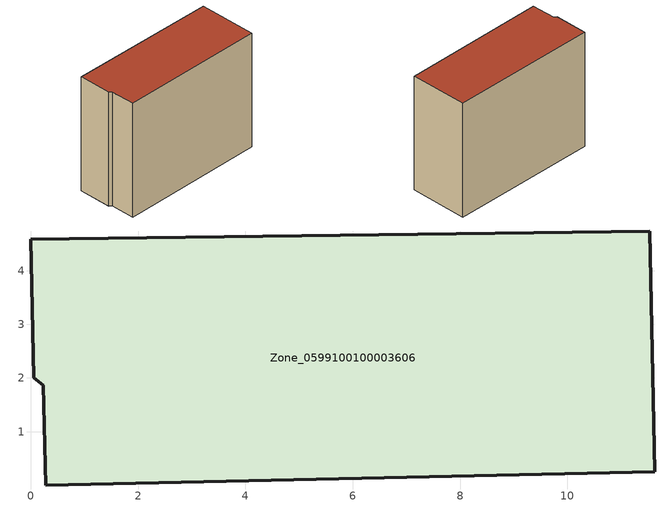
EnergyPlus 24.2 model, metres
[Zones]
Zone_0599100100003606
 floor ground (C_G): 0.28,0.01 0.23,1.87 0.05,2 0,4.58 11.54,4.74 11.63,0.25 z0
 wall outside (C_F): 11.63,0.25 11.54,4.74 0,4.58 0.05,2 0.23,1.87 0.28,0.01 11.63,0.25 z0:9.2
 roof outside (C_R): 0.23,1.87 0.28,0.01 11.63,0.25 11.54,4.74 0,4.58 0.05,2 z9.2
[BUILDING]
Pand.0599100100003606: North Axis=0; Terrain=City; Loads Convergence Tolerance Value=0.04; Temperature Convergence Tolerance Value=0.4; Solar Distribution=FullExterior; Maximum Number of Warmup Days=25; Minimum Number of Warmup Days=1
[Site:Location]
Rotterdam.The.Hague.AP_ZH_NLD Design_Conditions: Latitude=51.96; Longitude=4.45; Time Zone=1; Elevation=-4.5
[SITE:GROUNDTEMPERATURE:BUILDINGSURFACE]
18, 18, 18, 18, 18, 18, 18, 18, 18, 18, 18, 18
[MATERIAL] Thermal Absorptance=0.9; Solar Absorptance=0.7; Visible Absorptance=0.7
Name | Roughness | Thickness | Conductivity | Density | Specific Heat
G.TI.1946 | MediumSmooth | 0.15 | 1 | 540 | 1210
F.TI.1946 | Rough | 0.3 | 0.857143 | 1920 | 840
R.TI.1946 | MediumRough | 0.2 | 0.1 | 1500 | 1000
[CONSTRUCTION]
C_G: G.TI.1946
C_F: F.TI.1946
C_R: R.TI.1946
[ZONE]
Zone_0599100100003606: Type=1; Multiplier=1; Ceiling Height=Autocalculate; Volume=Autocalculate; Floor Area=autocalculate; Part of Total Floor Area=Yes
[ZONEINFILTRATION:DESIGNFLOWRATE]
Infil_Zone_0599100100003606: Zone or ZoneList or Space or SpaceList=Zone_0599100100003606; Schedule=AlwaysOn; Design Flow Rate Calculation Method=Flow/Area; Flow Rate per Floor Area=0.003; Constant Term Coefficient=1; Temperature Term Coefficient=0; Velocity Term Coefficient=0; Velocity Squared Term Coefficient=0
[HVACTEMPLATE:ZONE:IDEALLOADSAIRSYSTEM]
Zone_0599100100003606: Maximum Heating Supply Air Temperature=50; Minimum Cooling Supply Air Temperature=13; Maximum Heating Supply Air Humidity Ratio=0.0156; Minimum Cooling Supply Air Humidity Ratio=0.0077; Heating Limit=NoLimit; Cooling Limit=NoLimit; Dehumidification Control Type=ConstantSensibleHeatRatio; Cooling Sensible Heat Ratio=0.7; Dehumidification Setpoint=60; Humidification Control Type=None; Humidification Setpoint=30; Outdoor Air Method=None; Outdoor Air Flow Rate per Person=0.00944; Outdoor Air Flow Rate per Zone Floor Area=0; Outdoor Air Flow Rate per Zone=0; Demand Controlled Ventilation Type=None; Outdoor Air Economizer Type=NoEconomizer; Heat Recovery Type=None; Sensible Heat Recovery Effectiveness=0.7; Latent Heat Recovery Effectiveness=0.65
[ZONECONTROL:THERMOSTAT]
ThermostatControl_Zone_0599100100003606: Zone or ZoneList=Zone_0599100100003606; Control Type Schedule=DualSetpointControlType; Control 1=Thermostat_Zone_0599100100003606; Temperature Difference Between Cutout And Setpoint=0
[THERMOSTATSETPOINT:DUALSETPOINT]
Thermostat_Zone_0599100100003606: Heating Setpoint Temperature Schedule=HeatingSetpoint_Zone_0599100100003606; Cooling Setpoint Temperature Schedule=CoolingSetpoint_Zone_0599100100003606
[SCHEDULE:COMPACT]
HeatingSetpoint_Zone_0599100100003606: Through: 12/31, For: AllDays, Until: 24:00, 21
CoolingSetpoint_Zone_0599100100003606: Through: 12/31, For: AllDays, Until: 24:00, 24
DualSetpointControlType: Through: 12/31, For: AllDays, Until: 24:00, 4
AlwaysOn: Through: 12/31, For: AllDays, Until: 24:00, 1
